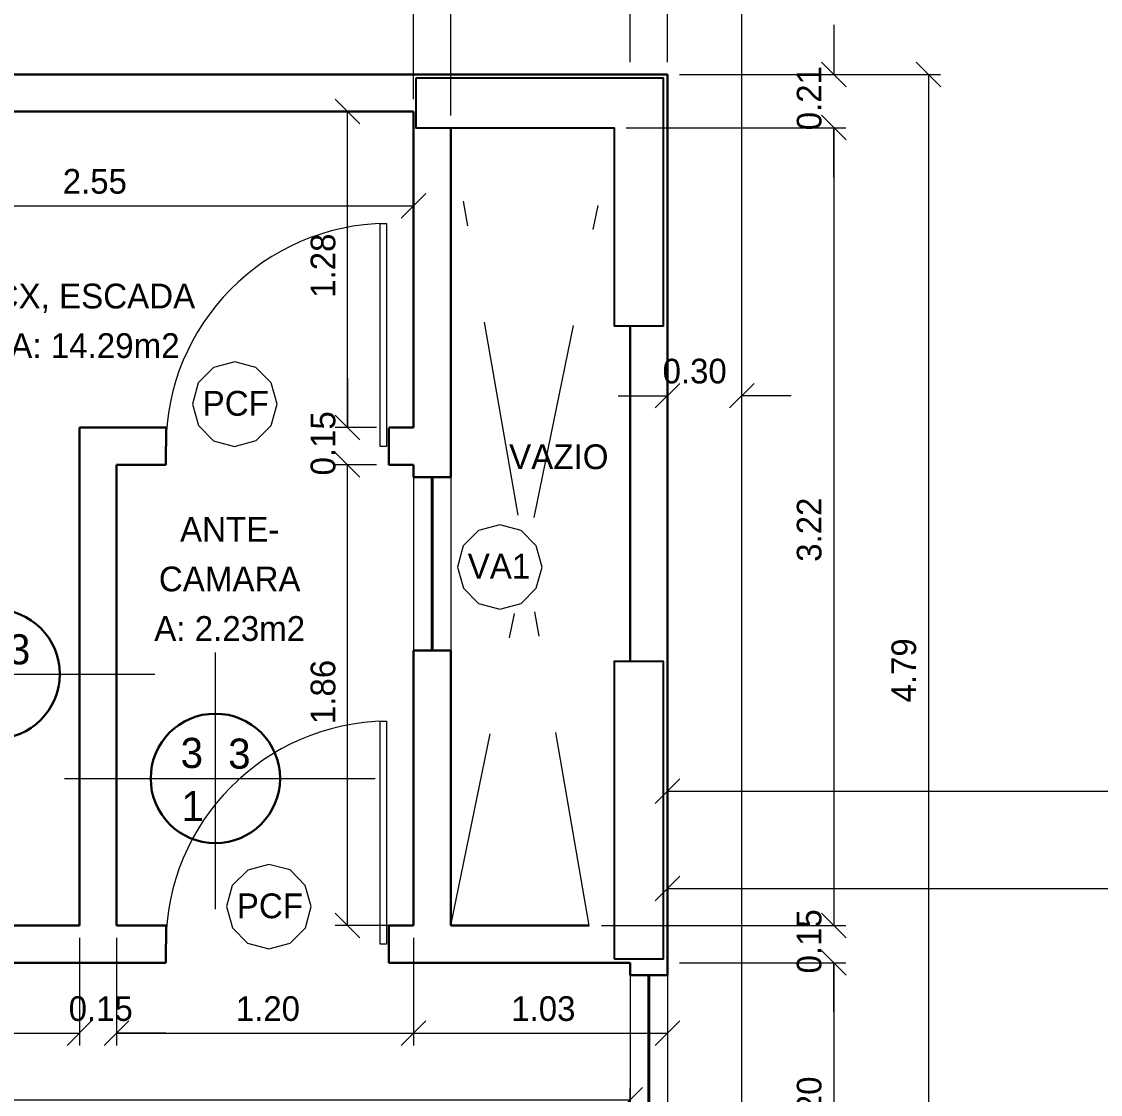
# Model space of a CAD drawing. Header units: metres. Extents: x 3.9 to 63.3, y 8 to 50.1.
# Drawn here: x 31.117 to 35.474, y 22.608 to 26.938 of the extents above; entities that cross this region are included whole.
import ezdxf
from ezdxf.enums import TextEntityAlignment as Align

# ---------------------------------------------------------------- set-up
doc = ezdxf.new("R2010")
doc.units = ezdxf.units.M
doc.header["$MEASUREMENT"] = 0
doc.linetypes.add('DGN Style 2', pattern=[0.988287, 0.592972, -0.395315])
doc.linetypes.add('DGN Style 4', pattern=[1.582247, 0.790629, -0.395315, 0.000988287, -0.395315])
doc.layers.get('Defpoints').update_dxf_attribs({"lineweight": 0})
for name, color, linetype, lineweight in [('00-EDIFICACOES TÉRREO', 7, 'Continuous', 0), ('34 - Mobiliário', 7, 'Continuous', 0), ('CORNIJAS_VAR NA PLANTA PTIPO 1', 7, 'Continuous', 0), ('Level 11-1', 7, 'Continuous', 0), ('Level 12', 7, 'Continuous', 0), ('Level 21-1', 7, 'Continuous', 0), ('Level 24-1', 7, 'Continuous', 0), ('Level 3', 7, 'Continuous', 0), ('Level 46', 7, 'Continuous', 0)]:
    doc.layers.add(name, color=color, linetype=linetype, lineweight=lineweight)
doc.layers.add('6', color=6, linetype='Continuous')
doc.styles.add('Style-INTL_ENGINEERING', font='INTL_ENGINEERING.shx')
doc.dimstyles.get("Standard").update_dxf_attribs({"dimtxt": 0.18, "dimasz": 0.18, "dimexe": 0.18, "dimexo": 0.0625, "dimgap": 0.09, "dimtad": 0, "dimtih": 1, "dimtoh": 1, "dimdec": 4, "dimzin": 1, "dimdsep": 46, "dimtxsty": 'Standard', "dimcen": 0, "dimadec": 0, "dimazin": 0, "dimtfac": 1, "dimtdec": 4, "dimtofl": 0, "dimtmove": 0, "dimatfit": 3, "dimfxl": 0, "dimtolj": 1, "dimtzin": 1, "dimarcsym": 0})

# ---------------------------------------------------------------- blocks, each defined once
blk = doc.blocks.new('*U75')
at = {"layer": '34 - Mobiliário', "color": 7, "linetype": 'Continuous', "lineweight": 40}
blk.add_line((0, 0.55), (0, -0.55), dxfattribs=at)
at = {"layer": 'CORNIJAS_VAR NA PLANTA PTIPO 1', "color": 7, "linetype": 'Continuous', "lineweight": 30}
for p, q in [((-0.075, 0.55), (0.075, 0.55)), ((-0.075, -0.55), (0.075, -0.55))]:
    blk.add_line(p, q, dxfattribs=at)
at = {"layer": 'CORNIJAS_VAR NA PLANTA PTIPO 1', "color": 7, "linetype": 'Continuous', "lineweight": 0}
for p, q in [((-0.075, 0.55), (-0.075, -0.55)), ((0.075, 0.55), (0.075, -0.55))]:
    blk.add_line(p, q, dxfattribs=at)
blk = doc.blocks.new('*U87')
at = {"layer": 'Level 21-1', "color": 7, "linetype": 'Continuous', "lineweight": 13, "flags": 128}
blk.add_lwpolyline([(3.5257, 2.4222), (3.5257, 7.2078), (-3.5257, 7.2078), (-3.5257, 2.4222)], dxfattribs=at)
blk = doc.blocks.new('*D139')
at = {"layer": 'Defpoints', "color": 2, "linetype": 'Continuous', "lineweight": 0}
for p, q in [((27.2241, 27.5363), (27.3236, 27.6358)), ((27.2738, 26.7741), (27.2738, 27.6355)), ((33.775, 27.6358), (33.6755, 27.5363)), ((33.7253, 26.7741), (33.7253, 27.6355)), ((27.2738, 27.586), (33.7253, 27.586))]:
    blk.add_line(p, q, dxfattribs=at)
at = {"layer": 'Defpoints'}
for p in [(30.4995, 27.586), (33.7253, 27.586), (27.2738, 26.7246), (33.7253, 26.7246)]:
    blk.add_point(p, dxfattribs=at)
at = {"layer": 'Defpoints', "color": 2, "linetype": 'Continuous', "lineweight": 0, "style": 'Style-INTL_ENGINEERING'}
blk.add_text('6.45', height=0.0995, dxfattribs=at).set_placement((30.355, 27.6853), align=Align.MIDDLE_LEFT)
blk = doc.blocks.new('_Oblique')
at = {"color": 0, "linetype": 'ByBlock', "lineweight": -2}
blk.add_line((0.5, 0.5), (-0.5, -0.5), dxfattribs=at)
blk = doc.blocks.new('*D141')
at = {"layer": 'Defpoints', "color": 2, "linetype": 'Continuous', "lineweight": 0}
for p, q in [((27.3741, 27.2298), (27.4736, 27.3293)), ((27.4238, 26.7741), (27.4238, 27.329)), ((32.75, 27.3293), (32.6505, 27.2298)), ((32.7002, 26.6241), (32.7002, 27.329)), ((27.4238, 27.2795), (32.7002, 27.2795))]:
    blk.add_line(p, q, dxfattribs=at)
at = {"layer": 'Defpoints'}
for p in [(30.062, 27.2795), (32.7002, 27.2795), (27.4238, 26.7246), (32.7002, 26.5746)]:
    blk.add_point(p, dxfattribs=at)
at = {"layer": 'Defpoints', "color": 2, "linetype": 'Continuous', "lineweight": 0, "style": 'Style-INTL_ENGINEERING'}
blk.add_text('5.28', height=0.0995, dxfattribs=at).set_placement((29.9202, 27.3788), align=Align.MIDDLE_LEFT)
blk = doc.blocks.new('*D142')
at = {"layer": 'Defpoints', "color": 2, "linetype": 'Continuous', "lineweight": 0}
for p, q in [((32.75, 27.3293), (32.6505, 27.2298)), ((32.7002, 26.6241), (32.7002, 27.329)), ((32.8005, 27.2298), (32.9, 27.3293)), ((32.8503, 26.5591), (32.8503, 27.329)), ((32.6573, 27.2795), (32.7002, 27.2795)), ((33.0498, 27.2795), (32.8503, 27.2795))]:
    blk.add_line(p, q, dxfattribs=at)
at = {"layer": 'Defpoints'}
for p in [(32.7752, 27.2795), (32.8503, 27.2795), (32.7002, 26.5746), (32.8503, 26.5096)]:
    blk.add_point(p, dxfattribs=at)
at = {"layer": 'Defpoints', "color": 2, "linetype": 'Continuous', "lineweight": 0, "style": 'Style-INTL_ENGINEERING'}
blk.add_text('0.15', height=0.0995, dxfattribs=at).set_placement((32.6573, 27.3788), align=Align.MIDDLE_LEFT)
blk = doc.blocks.new('*D143')
at = {"layer": 'Defpoints', "color": 2, "linetype": 'Continuous', "lineweight": 0}
for p, q in [((32.8005, 27.2298), (32.9, 27.3293)), ((32.8503, 26.5591), (32.8503, 27.329)), ((33.625, 27.3293), (33.5255, 27.2298)), ((33.5753, 26.7741), (33.5753, 27.329)), ((32.8503, 27.2795), (33.5753, 27.2795))]:
    blk.add_line(p, q, dxfattribs=at)
at = {"layer": 'Defpoints'}
for p in [(33.2127, 27.2795), (33.5753, 27.2795), (33.5753, 26.7246), (32.8503, 26.5096)]:
    blk.add_point(p, dxfattribs=at)
at = {"layer": 'Defpoints', "color": 2, "linetype": 'Continuous', "lineweight": 0, "style": 'Style-INTL_ENGINEERING'}
blk.add_text('0.73', height=0.0995, dxfattribs=at).set_placement((33.0666, 27.3788), align=Align.MIDDLE_LEFT)
blk = doc.blocks.new('*D144')
at = {"layer": 'Defpoints', "color": 2, "linetype": 'Continuous', "lineweight": 0}
for p, q in [((33.625, 27.3293), (33.5255, 27.2298)), ((33.5753, 26.7741), (33.5753, 27.329)), ((33.6755, 27.2298), (33.775, 27.3293)), ((33.7253, 26.7741), (33.7253, 27.329)), ((33.5323, 27.2795), (33.5753, 27.2795)), ((33.9248, 27.2795), (33.7253, 27.2795))]:
    blk.add_line(p, q, dxfattribs=at)
at = {"layer": 'Defpoints'}
for p in [(33.6502, 27.2795), (33.7253, 27.2795), (33.5753, 26.7246), (33.7253, 26.7246)]:
    blk.add_point(p, dxfattribs=at)
at = {"layer": 'Defpoints', "color": 2, "linetype": 'Continuous', "lineweight": 0, "style": 'Style-INTL_ENGINEERING'}
blk.add_text('0.15', height=0.0995, dxfattribs=at).set_placement((33.5323, 27.3788), align=Align.MIDDLE_LEFT)
blk = doc.blocks.new('*D145')
at = {"layer": 'Defpoints', "color": 2, "linetype": 'Continuous', "lineweight": 0}
for p, q in [((34.7292, 26.7744), (34.8287, 26.6749)), ((33.7736, 26.7246), (34.8285, 26.7246)), ((34.779, 26.7246), (34.779, 21.9391)), ((34.8287, 21.8893), (34.7292, 21.9888)), ((33.7748, 21.9391), (34.8285, 21.9391))]:
    blk.add_line(p, q, dxfattribs=at)
at = {"layer": 'Defpoints'}
for p in [(33.7241, 26.7246), (34.779, 24.3318), (33.7253, 21.9391), (34.779, 21.9391)]:
    blk.add_point(p, dxfattribs=at)
at = {"layer": 'Defpoints', "color": 2, "linetype": 'Continuous', "lineweight": 0, "style": 'Style-INTL_ENGINEERING'}
blk.add_text('4.79', height=0.0995, rotation=90, dxfattribs=at).set_placement((34.6797, 24.1896), align=Align.MIDDLE_LEFT)
blk = doc.blocks.new('*D147')
at = {"layer": 'Defpoints', "color": 2, "linetype": 'Continuous', "lineweight": 0}
for p, q in [((34.3469, 26.5594), (34.4464, 26.4599)), ((33.559, 26.5096), (34.4462, 26.5096)), ((34.3967, 26.5096), (34.3967, 23.289)), ((34.4464, 23.2393), (34.3469, 23.3388)), ((33.459, 23.289), (34.4462, 23.289))]:
    blk.add_line(p, q, dxfattribs=at)
at = {"layer": 'Defpoints'}
for p in [(33.5095, 26.5096), (34.3967, 24.8993), (33.4095, 23.289), (34.3967, 23.289)]:
    blk.add_point(p, dxfattribs=at)
at = {"layer": 'Defpoints', "color": 2, "linetype": 'Continuous', "lineweight": 0, "style": 'Style-INTL_ENGINEERING'}
blk.add_text('3.22', height=0.0995, rotation=90, dxfattribs=at).set_placement((34.2974, 24.7575), align=Align.MIDDLE_LEFT)
blk = doc.blocks.new('*D148')
at = {"layer": 'Defpoints', "color": 2, "linetype": 'Continuous', "lineweight": 0}
for p, q in [((34.4464, 23.2393), (34.3469, 23.3388)), ((34.3967, 23.3319), (34.3967, 23.289)), ((33.459, 23.289), (34.4462, 23.289)), ((34.3469, 23.1888), (34.4464, 23.0893)), ((33.7745, 23.139), (34.4462, 23.139)), ((34.3967, 22.9395), (34.3967, 23.139))]:
    blk.add_line(p, q, dxfattribs=at)
at = {"layer": 'Defpoints'}
for p in [(33.4095, 23.289), (34.3967, 23.214), (33.725, 23.139), (34.3967, 23.139)]:
    blk.add_point(p, dxfattribs=at)
at = {"layer": 'Defpoints', "color": 2, "linetype": 'Continuous', "lineweight": 0, "style": 'Style-INTL_ENGINEERING'}
blk.add_text('0.15', height=0.0995, rotation=90, dxfattribs=at).set_placement((34.2974, 23.0961), align=Align.MIDDLE_LEFT)
blk = doc.blocks.new('*D149')
at = {"layer": 'Defpoints', "color": 2, "linetype": 'Continuous', "lineweight": 0}
for p, q in [((34.3469, 23.1888), (34.4464, 23.0893)), ((33.7745, 23.139), (34.4462, 23.139)), ((34.3967, 23.139), (34.3967, 21.9391)), ((34.4464, 21.8893), (34.3469, 21.9888)), ((33.7748, 21.9391), (34.4462, 21.9391))]:
    blk.add_line(p, q, dxfattribs=at)
at = {"layer": 'Defpoints'}
for p in [(33.725, 23.139), (34.3967, 22.5391), (33.7253, 21.9391), (34.3967, 21.9391)]:
    blk.add_point(p, dxfattribs=at)
at = {"layer": 'Defpoints', "color": 2, "linetype": 'Continuous', "lineweight": 0, "style": 'Style-INTL_ENGINEERING'}
blk.add_text('1.20', height=0.0995, rotation=90, dxfattribs=at).set_placement((34.2974, 22.4211), align=Align.MIDDLE_LEFT)
blk = doc.blocks.new('*D146')
at = {"layer": 'Defpoints', "color": 2, "linetype": 'Continuous', "lineweight": 0}
for p, q in [((34.3967, 26.9241), (34.3967, 26.7246)), ((34.4464, 26.6749), (34.3469, 26.7744)), ((33.7736, 26.7246), (34.4462, 26.7246)), ((34.3469, 26.5594), (34.4464, 26.4599)), ((33.559, 26.5096), (34.4462, 26.5096)), ((34.3967, 26.3101), (34.3967, 26.5096))]:
    blk.add_line(p, q, dxfattribs=at)
at = {"layer": 'Defpoints'}
for p in [(33.7241, 26.7246), (34.3967, 26.6171), (33.5095, 26.5096), (34.3967, 26.5096)]:
    blk.add_point(p, dxfattribs=at)
at = {"layer": 'Defpoints', "color": 2, "linetype": 'Continuous', "lineweight": 0, "style": 'Style-INTL_ENGINEERING'}
blk.add_text('0.21', height=0.0995, rotation=90, dxfattribs=at).set_placement((34.2974, 26.4992), align=Align.MIDDLE_LEFT)
blk = doc.blocks.new('*D153')
at = {"layer": 'Defpoints', "color": 2, "linetype": 'Continuous', "lineweight": 0}
for p, q in [((30.1502, 26.5251), (30.1502, 26.1443)), ((32.7002, 26.5251), (32.7002, 26.1443)), ((30.1005, 26.1441), (30.2, 26.2436)), ((32.75, 26.2436), (32.6505, 26.1441)), ((30.1502, 26.1938), (32.7002, 26.1938))]:
    blk.add_line(p, q, dxfattribs=at)
at = {"layer": 'Defpoints'}
for p in [(30.1502, 26.5746), (32.7002, 26.5746), (31.4252, 26.1938), (32.7002, 26.1938)]:
    blk.add_point(p, dxfattribs=at)
at = {"layer": 'Defpoints', "color": 2, "linetype": 'Continuous', "lineweight": 0, "style": 'Style-INTL_ENGINEERING'}
blk.add_text('2.55', height=0.0995, dxfattribs=at).set_placement((31.2834, 26.2931), align=Align.MIDDLE_LEFT)
blk = doc.blocks.new('*D155')
at = {"layer": 'Defpoints', "color": 2, "linetype": 'Continuous', "lineweight": 0}
for p, q in [((31.3503, 23.2395), (31.3503, 22.8055)), ((31.5003, 23.2395), (31.5003, 22.8055)), ((31.4, 22.9047), (31.3005, 22.8052)), ((31.4505, 22.8052), (31.55, 22.9047)), ((31.3073, 22.855), (31.3503, 22.855)), ((31.6998, 22.855), (31.5003, 22.855))]:
    blk.add_line(p, q, dxfattribs=at)
at = {"layer": 'Defpoints'}
for p in [(31.3503, 23.289), (31.5003, 23.289), (31.4252, 22.855), (31.5003, 22.855)]:
    blk.add_point(p, dxfattribs=at)
at = {"layer": 'Defpoints', "color": 2, "linetype": 'Continuous', "lineweight": 0, "style": 'Style-INTL_ENGINEERING'}
blk.add_text('0.15', height=0.0995, dxfattribs=at).set_placement((31.3073, 22.9542), align=Align.MIDDLE_LEFT)
blk = doc.blocks.new('*D156')
at = {"layer": 'Defpoints', "color": 2, "linetype": 'Continuous', "lineweight": 0}
for p, q in [((31.5003, 23.2395), (31.5003, 22.8055)), ((32.7002, 23.2395), (32.7002, 22.8055)), ((31.4505, 22.8052), (31.55, 22.9047)), ((32.75, 22.9047), (32.6505, 22.8052)), ((31.5003, 22.855), (32.7002, 22.855))]:
    blk.add_line(p, q, dxfattribs=at)
at = {"layer": 'Defpoints'}
for p in [(31.5003, 23.289), (32.7002, 23.289), (32.1003, 22.855), (32.7002, 22.855)]:
    blk.add_point(p, dxfattribs=at)
at = {"layer": 'Defpoints', "color": 2, "linetype": 'Continuous', "lineweight": 0, "style": 'Style-INTL_ENGINEERING'}
blk.add_text('1.20', height=0.0995, dxfattribs=at).set_placement((31.9823, 22.9542), align=Align.MIDDLE_LEFT)
blk = doc.blocks.new('*D157')
at = {"layer": 'Defpoints', "color": 2, "linetype": 'Continuous', "lineweight": 0}
for p, q in [((32.7002, 23.2395), (32.7002, 22.8055)), ((33.7253, 23.0877), (33.7253, 22.8055)), ((32.6505, 22.8052), (32.75, 22.9047)), ((33.775, 22.9047), (33.6755, 22.8052)), ((32.7002, 22.855), (33.7253, 22.855))]:
    blk.add_line(p, q, dxfattribs=at)
at = {"layer": 'Defpoints'}
for p in [(32.7002, 23.289), (33.7253, 23.1372), (33.2127, 22.855), (33.7253, 22.855)]:
    blk.add_point(p, dxfattribs=at)
at = {"layer": 'Defpoints', "color": 2, "linetype": 'Continuous', "lineweight": 0, "style": 'Style-INTL_ENGINEERING'}
blk.add_text('1.03', height=0.0995, dxfattribs=at).set_placement((33.0948, 22.9542), align=Align.MIDDLE_LEFT)
blk = doc.blocks.new('*D154')
at = {"layer": 'Defpoints', "color": 2, "linetype": 'Continuous', "lineweight": 0}
for p, q in [((31.3503, 23.2395), (31.3503, 22.8055)), ((27.4235, 23.0895), (27.4235, 22.8055)), ((27.3738, 22.8052), (27.4733, 22.9047)), ((31.4, 22.9047), (31.3005, 22.8052)), ((27.4235, 22.855), (31.3503, 22.855))]:
    blk.add_line(p, q, dxfattribs=at)
at = {"layer": 'Defpoints'}
for p in [(31.3503, 23.289), (27.4235, 23.139), (29.3869, 22.855), (31.3503, 22.855)]:
    blk.add_point(p, dxfattribs=at)
at = {"layer": 'Defpoints', "color": 2, "linetype": 'Continuous', "lineweight": 0, "style": 'Style-INTL_ENGINEERING'}
blk.add_text('3.93', height=0.0995, dxfattribs=at).set_placement((29.2447, 22.9542), align=Align.MIDDLE_LEFT)
blk = doc.blocks.new('*D159')
at = {"layer": 'Defpoints', "color": 2, "linetype": 'Continuous', "lineweight": 0}
for p, q in [((32.4334, 25.4985), (32.4334, 25.299)), ((32.4832, 25.2493), (32.3837, 25.3488)), ((32.5508, 25.299), (32.3839, 25.299)), ((32.3837, 25.1988), (32.4832, 25.0993)), ((32.5508, 25.149), (32.3839, 25.149)), ((32.4334, 25.1061), (32.4334, 25.149))]:
    blk.add_line(p, q, dxfattribs=at)
at = {"layer": 'Defpoints'}
for p in [(32.4334, 25.299), (32.6003, 25.299), (32.4334, 25.224), (32.6003, 25.149)]:
    blk.add_point(p, dxfattribs=at)
at = {"layer": 'Defpoints', "color": 2, "linetype": 'Continuous', "lineweight": 0, "style": 'Style-INTL_ENGINEERING'}
blk.add_text('0.15', height=0.0995, rotation=90, dxfattribs=at).set_placement((32.3342, 25.1061), align=Align.MIDDLE_LEFT)
blk = doc.blocks.new('*D160')
at = {"layer": 'Defpoints', "color": 2, "linetype": 'Continuous', "lineweight": 0}
for p, q in [((32.3837, 26.6244), (32.4832, 26.5249)), ((32.6508, 26.5746), (32.3839, 26.5746)), ((32.4334, 25.299), (32.4334, 26.5746)), ((32.4832, 25.2493), (32.3837, 25.3488)), ((32.5508, 25.299), (32.3839, 25.299))]:
    blk.add_line(p, q, dxfattribs=at)
at = {"layer": 'Defpoints'}
for p in [(32.4334, 26.5746), (32.7002, 26.5746), (32.4334, 25.9368), (32.6003, 25.299)]:
    blk.add_point(p, dxfattribs=at)
at = {"layer": 'Defpoints', "color": 2, "linetype": 'Continuous', "lineweight": 0, "style": 'Style-INTL_ENGINEERING'}
blk.add_text('1.28', height=0.0995, rotation=90, dxfattribs=at).set_placement((32.3342, 25.8232), align=Align.MIDDLE_LEFT)
blk = doc.blocks.new('*D158')
at = {"layer": 'Defpoints', "color": 2, "linetype": 'Continuous', "lineweight": 0}
for p, q in [((32.3837, 25.1988), (32.4832, 25.0993)), ((32.5508, 25.149), (32.3839, 25.149)), ((32.4334, 23.289), (32.4334, 25.149)), ((32.4832, 23.2393), (32.3837, 23.3388)), ((32.6508, 23.289), (32.3839, 23.289))]:
    blk.add_line(p, q, dxfattribs=at)
at = {"layer": 'Defpoints'}
for p in [(32.4334, 25.149), (32.6003, 25.149), (32.4334, 24.219), (32.7002, 23.289)]:
    blk.add_point(p, dxfattribs=at)
at = {"layer": 'Defpoints', "color": 2, "linetype": 'Continuous', "lineweight": 0, "style": 'Style-INTL_ENGINEERING'}
blk.add_text('1.86', height=0.0995, rotation=90, dxfattribs=at).set_placement((32.3342, 24.1027), align=Align.MIDDLE_LEFT)
blk = doc.blocks.new('*D164')
at = {"layer": 'Defpoints', "color": 2, "linetype": 'Continuous', "lineweight": 0}
for p, q in [((27.3738, 22.5357), (27.4733, 22.6352)), ((27.4235, 21.9886), (27.4235, 22.6349)), ((33.625, 22.6352), (33.5255, 22.5357)), ((33.5753, 22.0385), (33.5753, 22.6349)), ((27.4235, 22.5854), (33.5753, 22.5854))]:
    blk.add_line(p, q, dxfattribs=at)
at = {"layer": 'Defpoints'}
for p in [(30.4994, 22.5854), (33.5753, 22.5854), (33.5753, 21.989), (27.4235, 21.9391)]:
    blk.add_point(p, dxfattribs=at)
at = {"layer": 'Defpoints', "color": 2, "linetype": 'Continuous', "lineweight": 0, "style": 'Style-INTL_ENGINEERING'}
blk.add_text('6.15', height=0.0995, dxfattribs=at).set_placement((30.3831, 22.6847), align=Align.MIDDLE_LEFT)
blk = doc.blocks.new('*D219')
at = {"layer": 'Defpoints', "color": 2, "linetype": 'Continuous', "lineweight": 0}
for p, q in [((33.6755, 23.3894), (33.775, 23.4889)), ((33.7253, 23.1867), (33.7253, 23.4886)), ((38.0843, 23.4889), (37.9848, 23.3894)), ((38.0346, 22.7385), (38.0346, 23.4886)), ((33.7253, 23.4391), (38.0346, 23.4391))]:
    blk.add_line(p, q, dxfattribs=at)
at = {"layer": 'Defpoints'}
for p in [(35.8799, 23.4391), (38.0346, 23.4391), (33.7253, 23.1372), (38.0346, 22.689)]:
    blk.add_point(p, dxfattribs=at)
at = {"layer": 'Defpoints', "color": 2, "linetype": 'Continuous', "lineweight": 0, "style": 'Style-INTL_ENGINEERING'}
blk.add_text('4.31', height=0.0995, dxfattribs=at).set_placement((35.7663, 23.5384), align=Align.MIDDLE_LEFT)
blk = doc.blocks.new('*D223')
at = {"layer": 'Defpoints', "color": 2, "linetype": 'Continuous', "lineweight": 0}
for p, q in [((33.6755, 23.7816), (33.775, 23.8811)), ((33.7253, 23.1867), (33.7253, 23.8808)), ((46.9143, 23.8811), (46.8148, 23.7816)), ((46.8646, 22.7385), (46.8646, 23.8808)), ((33.7253, 23.8313), (46.8646, 23.8313))]:
    blk.add_line(p, q, dxfattribs=at)
at = {"layer": 'Defpoints'}
for p in [(40.2949, 23.8313), (46.8646, 23.8313), (33.7253, 23.1372), (46.8646, 22.689)]:
    blk.add_point(p, dxfattribs=at)
at = {"layer": 'Defpoints', "color": 2, "linetype": 'Continuous', "lineweight": 0, "style": 'Style-INTL_ENGINEERING'}
blk.add_text('13.14', height=0.0995, dxfattribs=at).set_placement((40.1649, 23.9306), align=Align.MIDDLE_LEFT)
blk = doc.blocks.new('INDESP')
at = {"layer": 'Level 3', "color": 131, "linetype": 'Continuous', "lineweight": 0}
for p, q in [((0.01506, -0.01302), (0.01507, 0.01257)), ((0.00001, 0), (0.03099, 0))]:
    blk.add_line(p, q, dxfattribs=at)
at = {"layer": 'Level 3', "color": 131, "linetype": 'Continuous', "lineweight": 13}
blk.add_line((0.0221, 0), (0.02213, 0.00002), dxfattribs=at)
at = {"layer": 'Level 3', "color": 131, "linetype": 'Continuous', "lineweight": 30}
blk.add_circle((0.01505, 0.00001), 0.00645, dxfattribs=at)
at = {"layer": 'Level 3', "color": 131, "linetype": 'Continuous', "lineweight": 30, "style": 'Style-INTL_ENGINEERING'}
for s, p in [('3', (0.01159, 0.00105)), ('3', (0.01633, 0.00098)), ('1', (0.01167, -0.00425))]:
    blk.add_text(s, height=0.003, rotation=0, dxfattribs=at).set_placement(p)
blk = doc.blocks.new('*U82')
at = {"layer": '00-EDIFICACOES TÉRREO', "color": 4, "linetype": 'Continuous', "lineweight": 0, "flags": 128}
blk.add_lwpolyline([(0.003424, 0.000005), (0.002945, 0.001718), (0.001718, 0.002961), (0.000001, 0.003416), (-0.001712, 0.002959), (-0.002959, 0.001719), (-0.003415, 0.000002), (-0.002935, -0.001711), (-0.001723, -0.00295), (-0.000005, -0.003405), (0.001726, -0.002939), (0.002946, -0.001713)], close=True, dxfattribs=at)
at = {"layer": '00-EDIFICACOES TÉRREO', "color": 4, "linetype": 'Continuous', "lineweight": 0, "style": 'Style-INTL_ENGINEERING'}
blk.add_text('PCF', height=0.0019994, rotation=359.99988, dxfattribs=at).set_placement((-0.00259, -0.00093))
blk = doc.blocks.new('*U347')
at = {"layer": '00-EDIFICACOES TÉRREO', "color": 4, "linetype": 'Continuous', "lineweight": 0, "flags": 128}
blk.add_lwpolyline([(0.003424, 0.000005), (0.002945, 0.001718), (0.001718, 0.002961), (0.000001, 0.003416), (-0.001712, 0.002959), (-0.002959, 0.001719), (-0.003415, 0.000002), (-0.002935, -0.001711), (-0.001723, -0.00295), (-0.000005, -0.003405), (0.001726, -0.002939), (0.002946, -0.001713)], close=True, dxfattribs=at)
at = {"layer": '00-EDIFICACOES TÉRREO', "color": 4, "linetype": 'Continuous', "lineweight": 0, "style": 'Style-INTL_ENGINEERING'}
blk.add_text('VA1', height=0.0019994, rotation=359.99988, dxfattribs=at).set_placement((-0.00259, -0.00093))
blk = doc.blocks.new('*D384')
at = {"layer": 'Defpoints', "color": 2, "linetype": 'Continuous', "lineweight": 0}
for p, q in [((33.775, 25.4777), (33.6755, 25.3782)), ((33.7253, 25.3381), (33.7253, 25.4774)), ((33.9755, 25.3782), (34.075, 25.4777)), ((34.0253, 25.3252), (34.0253, 25.4774)), ((33.5258, 25.4279), (33.7253, 25.4279)), ((34.2248, 25.4279), (34.0253, 25.4279))]:
    blk.add_line(p, q, dxfattribs=at)
at = {"layer": 'Defpoints'}
for p in [(33.7253, 25.4279), (33.8562, 25.4279), (33.7253, 25.2886), (34.0253, 25.2757)]:
    blk.add_point(p, dxfattribs=at)
at = {"layer": 'Defpoints', "color": 2, "linetype": 'Continuous', "lineweight": 0, "style": 'Style-INTL_ENGINEERING'}
blk.add_text('0.30', height=0.0995, dxfattribs=at).set_placement((33.7058, 25.5272), align=Align.MIDDLE_LEFT)
blk = doc.blocks.new('PCF')
at = {"color": 7, "linetype": 'Continuous', "lineweight": 13}
for p, q in [((32.5652, 25.224), (32.5653, 26.1241)), ((32.5653, 26.1241), (32.5902, 26.124)), ((32.5902, 26.124), (32.5902, 25.2241)), ((32.5902, 25.2241), (32.5652, 25.224))]:
    blk.add_line(p, q, dxfattribs=at)
at = {"color": 7, "linetype": 'Continuous', "lineweight": 30}
for p, q in [((31.7002, 25.149), (31.7003, 25.2991)), ((32.6003, 25.149), (32.6003, 25.2991))]:
    blk.add_line(p, q, dxfattribs=at)
at = {"color": 7, "linetype": 'Continuous', "lineweight": 13}
blk.add_arc((32.6003, 25.224), 0.9, 90.6379, 180, dxfattribs=at)
blk = doc.blocks.new('J140B_1')
at = {"color": 7, "linetype": 'Continuous', "lineweight": 30}
for p, q in [((0, 0), (0, 0.15)), ((0.7, 0), (0.7, 0.15))]:
    blk.add_line(p, q, dxfattribs=at)
at = {"color": 7, "linetype": 'Continuous', "lineweight": 0}
for p, q in [((0, 0.15), (0.7, 0.15)), ((0, 0), (0.7, 0))]:
    blk.add_line(p, q, dxfattribs=at)
at = {"color": 7, "linetype": 'Continuous', "lineweight": 40}
blk.add_line((0, 0.075), (0.7, 0.075), dxfattribs=at)

msp = doc.modelspace()

# ---------------------------------------------------------------- linework, layer by layer
at = {"layer": '6', "linetype": 'Continuous'}
msp.add_lwpolyline([(32.7095, 26.7096), (32.7095, 26.5096), (33.5095, 26.5096), (33.5095, 25.7096), (33.7095, 25.7096), (33.7095, 26.7096), (32.7095, 26.7096)], dxfattribs=at)
msp.add_lwpolyline([(33.5095, 23.1546), (33.7095, 23.1546), (33.7095, 24.3546), (33.5095, 24.3546)], close=True, dxfattribs=at)
at = {"layer": 'CORNIJAS_VAR NA PLANTA PTIPO 1', "color": 7, "linetype": 'Continuous', "lineweight": 30, "flags": 128}
msp.add_lwpolyline([(33.7253, 23.0891), (33.7253, 23.139)], dxfattribs=at)
at = {"layer": 'Level 11-1', "color": 7, "linetype": 'Continuous', "lineweight": 30}
msp.add_line((33.5753, 23.139), (33.5753, 23.0891), dxfattribs=at)
at = {"layer": 'Level 24-1', "color": 7, "linetype": 'DGN Style 2', "lineweight": 0, "flags": 128}
msp.add_lwpolyline([(33.7253, 21.9391), (38.0346, 21.939), (38.0346, 22.689), (46.8646, 22.689), (46.8646, 21.289), (50.6245, 21.289), (50.6245, 14.579), (49.9246, 14.579), (49.9246, 14.079), (49.3745, 13.529), (39.8467, 13.529), (39.2267, 12.909), (31.9114, 12.909), (31.6938, 13.1263), (29.3053, 13.1263), (29.0877, 12.909), (21.7724, 12.909), (21.1524, 13.529), (11.6245, 13.529), (11.0746, 14.079), (11.0746, 14.579), (10.3745, 14.579), (10.3745, 21.289), (14.1346, 21.289), (14.1346, 22.689), (22.9645, 22.689), (22.9645, 21.939), (27.2738, 21.939), (27.2738, 26.7246), (33.7241, 26.7246), (33.7253, 21.9391)], dxfattribs=at)
msp.add_lwpolyline([(33.7253, 21.9391), (38.0346, 21.939), (38.0346, 22.689), (46.8646, 22.689), (46.8646, 21.289), (50.6245, 21.289), (50.6245, 14.579), (49.9246, 14.579), (49.9246, 14.079), (49.3745, 13.529), (39.8467, 13.529), (39.2267, 12.909), (31.9114, 12.909), (31.6938, 13.1263), (29.3053, 13.1263), (29.0877, 12.909), (21.7724, 12.909), (21.1524, 13.529), (11.6245, 13.529), (11.0746, 14.079), (11.0746, 14.579), (10.3745, 14.579), (10.3745, 21.289), (14.1346, 21.289), (14.1346, 22.689), (22.9645, 22.689), (22.9645, 21.939), (27.2738, 21.939), (27.2738, 26.7246), (33.7241, 26.7246), (33.7253, 21.9391)], dxfattribs=at)
at = {"layer": 'Level 46', "color": 7, "linetype": 'Continuous', "lineweight": 30}
for p, q in [((30.7495, 26.7246), (33.7253, 26.7246)), ((30.7495, 26.5746), (32.7002, 26.5746)), ((32.7002, 25.299), (32.7002, 26.5746)), ((32.8503, 25.099), (32.8503, 26.5096)), ((33.5753, 25.7096), (33.5753, 24.3546)), ((31.3503, 25.299), (31.7003, 25.299)), ((31.3503, 23.289), (31.3503, 25.299)), ((32.6003, 25.299), (32.7002, 25.299)), ((31.5003, 23.289), (31.5003, 25.149)), ((31.5003, 25.149), (31.7002, 25.149)), ((32.6003, 25.149), (32.7002, 25.149)), ((32.7002, 25.099), (32.7002, 25.149)), ((32.7002, 23.289), (32.7002, 24.399)), ((32.8503, 23.289), (32.8503, 24.399)), ((31.3503, 23.289), (27.5045, 23.289)), ((31.5003, 23.289), (31.7003, 23.289)), ((32.6003, 23.289), (32.7002, 23.289)), ((32.8503, 23.289), (33.4095, 23.289)), ((27.4238, 23.139), (31.7002, 23.139)), ((32.6003, 23.139), (33.5753, 23.139))]:
    msp.add_line(p, q, dxfattribs=at)
at = {"layer": 'Level 46', "color": 253, "linetype": 'DGN Style 4', "lineweight": 0}
for p, q in [((33.4095, 23.289), (32.8503, 26.5096)), ((32.8503, 23.289), (33.5095, 26.5096))]:
    msp.add_line(p, q, dxfattribs=at)
at = {"layer": 'Level 46', "color": 7, "linetype": 'Continuous', "lineweight": 30, "flags": 128}
msp.add_lwpolyline([(33.7253, 23.1372), (33.7253, 26.7246)], dxfattribs=at)

# ---------------------------------------------------------------- block references
at = {"layer": '00-EDIFICACOES TÉRREO', "color": 4, "linetype": 'Continuous', "lineweight": 0, "xscale": 50.00000000487893, "yscale": 50.00000000487893, "zscale": 50.00000000487893, "rotation": 0.0008004141529982}
for name, p in [('*U82', (31.9778, 25.3935)), ('*U347', (33.0482, 24.7362)), ('*U82', (32.1157, 23.3655))]:
    msp.add_blockref(name, p, dxfattribs=at)
at = {"layer": 'CORNIJAS_VAR NA PLANTA PTIPO 1', "color": 7, "linetype": 'Continuous', "lineweight": 30}
msp.add_blockref('*U75', (33.6503, 22.5391), dxfattribs=at)
at = {"layer": 'Level 21-1', "color": 7, "linetype": 'Continuous', "lineweight": 13}
msp.add_blockref('*U87', (30.4996, 19.8168), dxfattribs=at)
at = {"layer": 'Level 3', "color": 131, "linetype": 'Continuous', "lineweight": 30, "xscale": 40.50002794240174, "yscale": 40.50002794240174, "zscale": 40.50002794240174, "rotation": 0.0006587766262007}
for p in [(30.4005, 24.3038), (31.2901, 23.8828)]:
    msp.add_blockref('INDESP', p, dxfattribs=at)
at = {"layer": 'Level 46', "color": 41, "linetype": 'Continuous', "lineweight": 13}
for p in [(0, -0.0007), (0, -2.01)]:
    msp.add_blockref('PCF', p, dxfattribs=at)
at = {"layer": 'Level 46', "color": 7, "linetype": 'Continuous', "lineweight": 30, "xscale": 0.9999953433792164, "yscale": 0.9999953433792164, "rotation": 270}
msp.add_blockref('J140B_1', (32.7002, 25.099), dxfattribs=at)

# ---------------------------------------------------------------- texts
at = {"layer": 'Level 12', "color": 2, "linetype": 'Continuous', "lineweight": 13, "char_height": 0.1, "attachment_point": 5, "line_spacing_factor": 1.200006, "style": 'Style-INTL_ENGINEERING'}
for s, insert in [('CX, ESCADA\\PA: 14.29m2\\P', (31.4133, 25.7293)), ('VAZIO\\P', (33.2866, 25.1807)), ('ANTE-\\PCAMARA\\PA: 2.23m2\\P', (31.9575, 24.6875))]:
    msp.add_mtext(s, dxfattribs=dict(at, insert=insert))

# ---------------------------------------------------------------- dimensions: what is measured, and where the dimension line sits
at = {"layer": 'Defpoints', "color": 2, "linetype": 'Continuous', "lineweight": 0}
for base, p1, p2, picture, middle in [((33.7253, 27.586), (27.2738, 26.7246), (33.7253, 26.7246), '*D139', (30.4995, 27.586)), ((32.7002, 27.2795), (27.4238, 26.7246), (32.7002, 26.5746), '*D141', (30.062, 27.2795)), ((33.57525, 27.2795492138), (32.85025, 26.5096296026), (33.57525, 26.7246292138), '*D143', (33.21275, 27.2795492138)), ((32.7002, 26.1938), (30.1502, 26.5746), (32.7002, 26.5746), '*D153', (31.4252, 26.1938)), ((46.8646, 23.8313), (33.7253, 23.1372), (46.8646, 22.689), '*D223', (40.2949, 23.8313)), ((38.0346, 23.4391), (33.7253, 23.1372), (38.0346, 22.689), '*D219', (35.8799, 23.4391)), ((31.3503, 22.855), (27.4235, 23.139), (31.3503, 23.289), '*D154', (29.3869, 22.855)), ((32.7002, 22.855), (31.5003, 23.289), (32.7002, 23.289), '*D156', (32.1003, 22.855)), ((33.7253, 22.855), (32.7002, 23.289), (33.7253, 23.1372), '*D157', (33.2127, 22.855)), ((33.5753, 22.5854), (27.4235, 21.9391), (33.5753, 21.989), '*D164', (30.4994, 22.5854))]:
    dim = msp.add_linear_dim(base=base, p1=p1, p2=p2, dimstyle='Standard', override={"dimtxt": 0.0995, "dimasz": 0.0995, "dimexe": 0.0495, "dimexo": 0.0495, "dimgap": 0.0495, "dimtad": 1, "dimtih": 0, "dimtoh": 0, "dimdec": 2, "dimzin": 3, "dimtxsty": 'Style-INTL_ENGINEERING', "dimblk": 'Oblique', "dimclre": 2, "dimtdec": 2, "dimatfit": 1, "dimfrac": 2, "dimtolj": 0, "dimtzin": 3, "dimlwe": 0}, dxfattribs=at)
    dim.commit()
    dim.dimension.update_dxf_attribs({"geometry": picture, "text_midpoint": middle})
for base, p1, p2, picture, middle in [((32.8503, 27.2795), (32.7002, 26.5746), (32.8503, 26.5096), '*D142', (32.7752, 27.2795)), ((33.7253, 27.2795), (33.5753, 26.7246), (33.7253, 26.7246), '*D144', (33.6502, 27.2795)), ((31.5003, 22.855), (31.3503, 23.289), (31.5003, 23.289), '*D155', (31.4252, 22.855))]:
    dim = msp.add_linear_dim(base=base, p1=p1, p2=p2, dimstyle='Standard', override={"dimtxt": 0.0995, "dimasz": 0.0995, "dimexe": 0.0495, "dimexo": 0.0495, "dimgap": 0.0495, "dimtad": 1, "dimtih": 0, "dimtoh": 0, "dimdec": 2, "dimzin": 3, "dimtxsty": 'Style-INTL_ENGINEERING', "dimblk": 'Oblique', "dimclre": 2, "dimtdec": 2, "dimatfit": 1, "dimfrac": 2, "dimtolj": 0, "dimtzin": 3, "dimlwe": 0}, dxfattribs=at)
    dim.commit()
    dim.dimension.update_dxf_attribs({"geometry": picture, "text_midpoint": middle, "dimtype": 160})
for base, p1, p2, angle, picture, middle in [((34.396681, 26.50963), (33.724111, 26.724629), (33.509526, 26.50963), 270, '*D146', (34.396681, 26.617129)), ((34.779, 21.9391), (33.7241, 26.7246), (33.7253, 21.9391), 270, '*D145', (34.779, 24.3318)), ((32.4334, 26.5746), (32.6003, 25.299), (32.7002, 26.5746), 90, '*D160', (32.4334, 25.9368)), ((34.3967, 23.289), (33.5095, 26.5096), (33.4095, 23.289), 270, '*D147', (34.3967, 24.8993)), ((32.4334, 25.149), (32.7002, 23.289), (32.6003, 25.149), 90, '*D158', (32.4334, 24.219)), ((34.3967, 21.9391), (33.725, 23.139), (33.7253, 21.9391), 270, '*D149', (34.3967, 22.5391))]:
    dim = msp.add_linear_dim(base=base, p1=p1, p2=p2, angle=angle, dimstyle='Standard', override={"dimtxt": 0.0995, "dimasz": 0.0995, "dimexe": 0.0495, "dimexo": 0.0495, "dimgap": 0.0495, "dimtad": 1, "dimtih": 0, "dimtoh": 0, "dimdec": 2, "dimzin": 3, "dimtxsty": 'Style-INTL_ENGINEERING', "dimblk": 'Oblique', "dimclre": 2, "dimtdec": 2, "dimatfit": 1, "dimfrac": 2, "dimtolj": 0, "dimtzin": 3, "dimlwe": 0}, dxfattribs=at)
    dim.commit()
    dim.dimension.update_dxf_attribs({"geometry": picture, "text_midpoint": middle})
for base, p1, p2, angle, picture, middle in [((33.7253, 25.4279), (34.0253, 25.2757), (33.7253, 25.2886), 180, '*D384', (33.8562, 25.4279)), ((32.4334, 25.299), (32.6003, 25.149), (32.6003, 25.299), 90, '*D159', (32.4334, 25.224)), ((34.3967, 23.139), (33.4095, 23.289), (33.725, 23.139), 270, '*D148', (34.3967, 23.214))]:
    dim = msp.add_linear_dim(base=base, p1=p1, p2=p2, angle=angle, dimstyle='Standard', override={"dimtxt": 0.0995, "dimasz": 0.0995, "dimexe": 0.0495, "dimexo": 0.0495, "dimgap": 0.0495, "dimtad": 1, "dimtih": 0, "dimtoh": 0, "dimdec": 2, "dimzin": 3, "dimtxsty": 'Style-INTL_ENGINEERING', "dimblk": 'Oblique', "dimclre": 2, "dimtdec": 2, "dimatfit": 1, "dimfrac": 2, "dimtolj": 0, "dimtzin": 3, "dimlwe": 0}, dxfattribs=at)
    dim.commit()
    dim.dimension.update_dxf_attribs({"geometry": picture, "text_midpoint": middle, "dimtype": 160})

doc.saveas('drawing.dxf')
